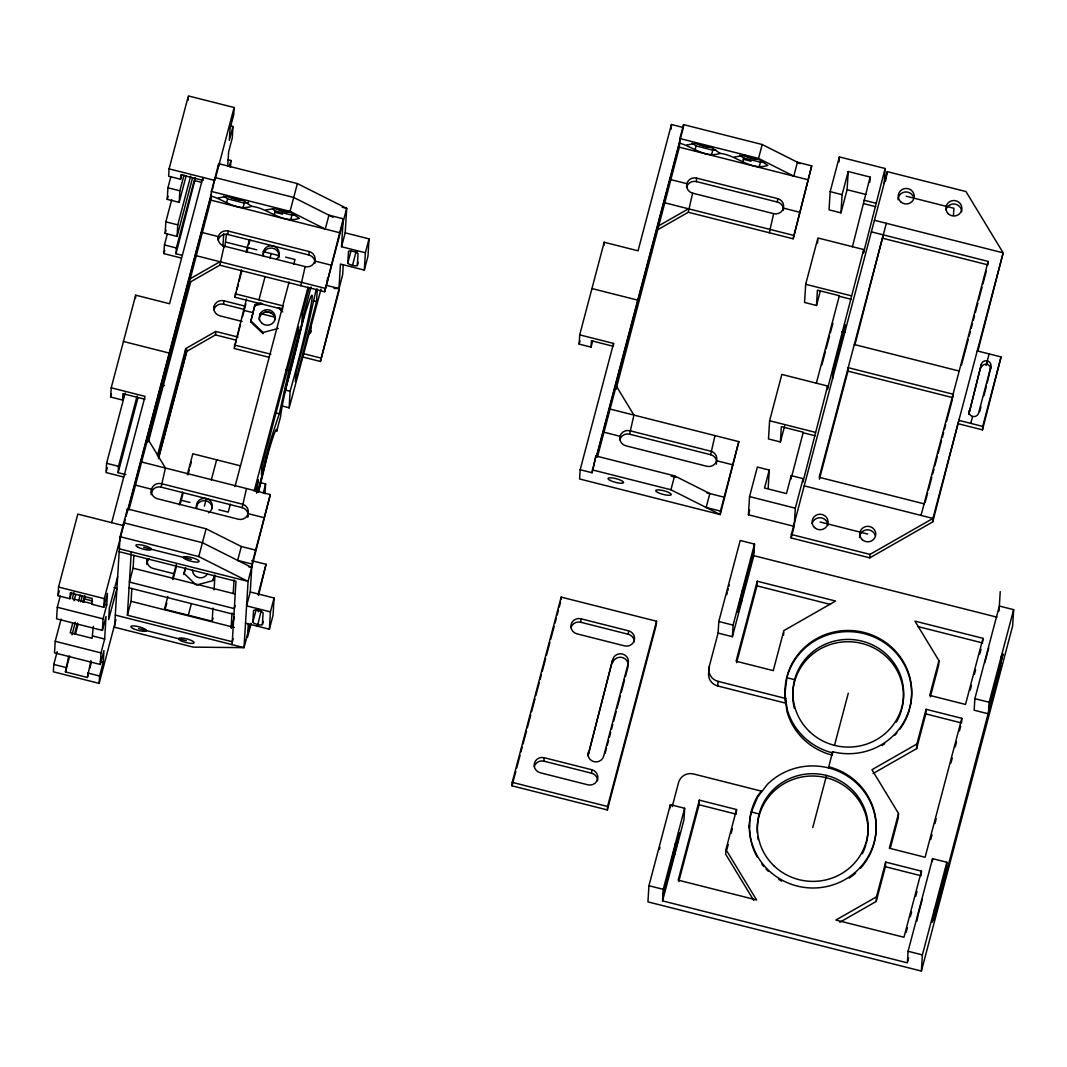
<?xml version="1.0" encoding="UTF-8"?>
<svg xmlns="http://www.w3.org/2000/svg" width="1067" height="1067" viewBox="0 0 1067 1067"><rect width="100%" height="100%" fill="white"/><g stroke="black" fill="none" stroke-linecap="round" stroke-linejoin="round"><path stroke-width="1.5" d="M57.151 651.737L53.803 664.421L53.35 671.797L99.124 683.373L115.956 619.7M61.086 619.113L55.217 641.307L54.51 652.871L100.285 664.448L103.952 650.55L103.246 662.114L99.578 675.998L99.124 683.373M60.232 596.16L57.298 607.256L56.591 618.82L102.365 630.397L106.033 616.499L104.659 639L100.992 652.897L100.285 664.448M71.596 592.385L69.929 598.72L58.005 595.706L58.538 587.037L77.811 514.107L123.585 525.684L125.226 519.509M88.214 674.304L87.374 677.465L65.447 671.917L68.648 656.338M69.929 598.72L70.275 592.945L92.202 598.494L91.855 604.269L103.779 607.283L107.447 593.399L106.74 604.949L103.072 618.847L102.365 630.397M83.893 602.148L84.907 596M87.374 677.465L90.922 660.633M72.689 623.315L70.195 632.758L92.122 638.306L93.322 626.342M125.172 393.043L106.593 463.305L106.033 472.548L123.759 477.029M124.252 393.67L122.572 400.058L110.648 397.044L111.208 387.801L135.696 295.172L169.546 303.735L202.943 177.429L202.757 180.51M103.779 607.283L104.299 598.627L119.917 539.582M125.959 474.655L118.13 472.668L118.517 466.319L137.083 396.057M122.572 400.058L122.958 393.696L144.885 399.245M255.64 550.145L241.329 546.517L206.104 528.805L127.44 508.906L120.091 536.688L114.556 627.223L193.22 647.122L244.023 647.656L250.198 624.288M135.509 298.253L135.696 295.172M123.585 525.684L123.759 522.79L202.437 542.703L251.759 567.497L248.558 566.684M127.266 511.787L127.44 508.906M233.099 638.666L232.286 641.747L127.386 615.219L131.268 551.839M127.386 615.219L131.068 601.321L131.855 588.451M235.127 605.536L234.313 608.617L129.414 582.075L133.095 568.191L133.882 555.32M151.101 494.701A8.002 7.776 3.5 0 1 161.09 487.126L165.438 468.026L147.726 438.844L147.513 442.312L210.839 200.116L211.373 191.446L218.708 163.664L297.386 183.577L346.695 208.372L345.201 232.833L341.533 246.73L365.367 252.759L364.314 270.098L340.466 264.056L338.759 291.998L320.393 361.46L302.921 357.032M181.27 258.014L163.905 253.626L164.438 244.957L167.372 233.86M192.46 178.202L177.069 236.421L165.145 233.393L165.852 221.843L171.72 199.649M186.218 175.615L179.149 202.357L167.226 199.342L167.932 187.792L170.867 176.695M229.832 125.639L232.993 126.439L229.312 140.324L230.019 128.774L233.7 114.876L234.14 107.514L188.379 95.937L169.093 168.866L168.639 176.242L180.563 179.256L181.817 174.495M147.086 562.416L147.299 558.961A8.002 7.776 3.5 0 0 153.061 568.444L173.721 573.673M151.354 492.687L151.567 489.22A8.002 7.776 3.5 0 1 161.304 483.658L242.356 504.171A8.002 7.776 3.5 0 1 248.118 513.654L264.203 517.722M182.27 255.333L176.002 253.746L176.362 247.971L194.808 178.202M177.069 236.421L177.776 224.857L190.66 176.082M179.149 202.357L179.856 190.806L184.017 175.081M180.563 179.256L180.83 174.775L202.77 180.323M188.099 100.351L188.285 97.404M176.002 253.746L195.461 177.922M237.968 337.079L215.721 331.45L185.751 348.576L185.551 352.043L215.507 334.918L236.167 340.146M212.413 189.713L215.041 177.562L293.705 197.462L333.157 217.308M218.708 163.664L218.535 166.559L234.14 107.514M244.49 306.002L223.83 300.774A8.002 7.776 3.5 0 0 214.094 306.336L213.88 309.803A8.002 7.776 3.5 0 1 223.617 304.242L244.276 309.47M215.507 334.918L215.721 331.45M189.806 282.315L219.775 265.19L224.11 246.09A8.002 7.776 3.5 0 1 218.362 236.607L202.263 232.539M227.724 166.345L228.605 151.887L232.286 137.99L232.993 126.439M222.936 246.424L223.723 233.553M224.79 246.824L226.511 234.14M230.499 167.092L230.912 160.49L227.751 159.69M223.617 304.242L223.83 300.774M228.098 231.046A8.002 7.776 3.5 0 0 218.362 236.607L218.148 240.075A8.002 7.776 3.5 0 1 227.885 234.513L228.098 231.046L309.15 251.545A8.002 7.776 3.5 0 1 314.898 261.028L314.765 263.349M167.852 596.413L164.478 609.19L212.16 621.247L212.96 608.07M214.067 589.931L214.974 575.1M235.1 293.772L282.782 305.829L282.568 309.297L234.887 297.24L241.435 269.818M246.464 299.08L234.113 348.456L269.071 357.298M231.112 627.889L232.019 612.978M233.246 593.092L234.046 579.848M255.04 304.535L250.678 321.901L255.04 304.535L261.068 302.908M232.113 644.641L235.98 581.262L119.171 551.706M252.826 313.791L252.892 312.631L243.503 310.257M247.864 513.094A8.002 7.776 3.5 0 0 242.142 507.639L246.49 488.539M247.904 517.122L248.051 514.801M250.758 320.74L263.056 332.504L262.989 333.651L251.799 322.968M248.304 623.982L247.491 637.226L251.158 623.341M245.517 623.195L269.364 629.223L270.418 611.884L246.584 605.856L250.252 591.972L251.959 564.03L270.324 494.568L141.604 461.998M252.852 622.114L253.559 610.551A4.922 1.134 14.8 0 1 258.401 610.604A4.922 1.134 14.8 0 1 263.096 612.965L262.389 624.528A4.922 1.134 14.8 0 1 257.547 624.475A4.922 1.134 14.8 0 1 252.852 622.114L256.12 609.764M264.989 493.768L265.59 483.911L260.815 482.711M257.44 626.209L261.228 610.577M258.321 611.764L258.507 608.87M251.759 560.682L266.07 564.296L258.507 595.546M270.324 494.568L248.077 581.395L244.023 647.656L115.303 615.085M250.252 591.972L274.099 598L273.032 615.326L269.364 629.223M321.02 289.09L289.13 408.074L290.077 391.296L291.464 386.441A63.38 2.841 -75.8 0 0 311.791 300.507A63.38 2.841 -75.8 0 0 298.707 336.625A63.38 2.841 -75.8 0 0 280.661 416.263L276.686 431.321A63.38 2.841 -75.8 0 0 257.721 492.007M300.827 285.689L305.162 266.603A8.002 7.776 3.5 0 0 314.898 261.028L330.997 265.109M314.938 262.482A8.002 7.776 3.5 0 0 308.937 255.013L309.15 251.545M310.497 333.077L310.644 330.77M316.232 289.144L306.496 332.664L295.919 372.663L295.372 381.679L316.526 301.681L317.299 289.024M320.393 361.46L342.654 274.632L343.241 264.843M219.775 265.19L324.661 291.731L343.241 218.802L328.943 215.174L325.262 229.072L290.037 211.359L211.373 191.446M327.236 282.622L327.529 277.793M341.533 246.73L343.241 218.802M347.802 262.975L348.509 251.425A4.922 1.134 14.8 0 1 353.35 251.479A4.922 1.134 14.8 0 1 358.045 253.839L357.338 265.39A4.922 1.134 14.8 0 1 352.497 265.35A4.922 1.134 14.8 0 1 347.802 262.975L351.07 250.638M345.201 232.833L369.049 238.875L367.982 256.2L364.314 270.098M512 785.819L512.2 782.351L561.175 597.107L656.538 621.234L656.325 624.702L607.35 809.946L512 785.819L515.828 771.321M534.207 766.733A8.002 7.776 3.5 0 1 543.943 761.171L544.157 757.703L591.838 769.76A8.002 7.776 3.5 0 1 597.587 779.243A8.002 7.776 3.5 0 1 587.85 784.819L540.182 772.748A8.002 7.776 3.5 0 1 534.42 763.265A8.002 7.776 3.5 0 1 544.157 757.703M561.042 599.427L561.175 597.107M592.745 340.733L591.065 347.122L579.141 344.108L579.701 334.865L604.189 242.249L638.039 250.812L671.436 124.506L683.36 127.52L596.173 457.25M579.701 334.865L613.552 343.427L580.168 469.733L579.594 478.976L720.252 514.561L738.817 441.631L610.097 409.061M591.065 347.122L591.451 340.76L613.378 346.322L613.552 343.427M570.938 627.809A8.002 7.776 3.5 0 1 580.675 622.234L580.888 618.767L628.57 630.837A8.002 7.776 3.5 0 1 634.318 640.32A8.002 7.776 3.5 0 1 624.582 645.882L576.914 633.825A8.002 7.776 3.5 0 1 571.152 624.342A8.002 7.776 3.5 0 1 580.888 618.767M604.002 245.33L604.189 242.249M580.168 469.733L592.078 472.748L595.933 455.969L674.597 475.869L709.822 493.581L706.154 507.479L720.452 511.093L720.252 514.561L670.93 489.766L592.252 469.867M595.933 455.969L592.078 472.748M612.711 659.553L588.01 755.636L612.711 659.553A8.002 7.776 3.5 0 1 622.448 653.991A8.002 7.776 3.5 0 1 628.196 663.474L628.063 665.781M597.627 780.697A8.002 7.776 3.5 0 0 591.625 773.228L591.838 769.76M616.006 389.375L616.219 385.907L633.931 415.09L629.583 434.189A8.002 7.776 3.5 0 0 619.847 439.751L620.06 436.296A8.002 7.776 3.5 0 1 629.797 430.721L710.849 451.234A8.002 7.776 3.5 0 1 716.611 460.717L716.397 464.185M607.35 809.946L607.563 806.479L656.538 621.234M634.358 641.774A8.002 7.776 3.5 0 0 628.356 634.305L628.57 630.837M616.433 387.774L679.332 147.179L679.866 138.523L683.534 124.626L762.198 144.525L800.25 163.664M671.156 129.12L671.436 124.506M683.36 127.52L683.534 124.626M658.299 229.378L688.268 212.253L692.603 193.154A8.002 7.776 3.5 0 1 686.855 183.671L670.756 179.603M946.149 873.833L946.856 862.269L932.558 858.655L908.07 951.271L907.363 962.834L662.54 900.881L683.96 819.843L684.667 808.293L670.369 804.665L648.936 885.717L647.949 901.882L921.381 971.063L1012.663 625.836L1013.65 609.657L999.352 606.043L1000.232 591.598M696.591 178.109A8.002 7.776 3.5 0 0 686.855 183.671L686.641 187.138A8.002 7.776 3.5 0 1 696.378 181.577L696.591 178.109L777.643 198.622A8.002 7.776 3.5 0 1 783.405 208.105L783.258 210.412M662.54 900.881L663.247 889.331L684.667 808.293M670.169 807.972L670.369 804.665M674.784 854.574L674.918 852.293M675.344 845.291L675.491 843.023M716.357 460.157A8.002 7.776 3.5 0 0 710.635 454.702L714.983 435.603M699.058 804.758L699.352 800.143L736.537 809.546L736.257 814.174L699.058 804.758L678.759 881.569M718.091 633.064L732.389 636.692L753.809 555.654L754.516 544.09L740.218 540.476L718.798 621.514L718.091 633.064L709.182 666.755L708.901 671.383A12.311 11.964 3.5 0 0 717.758 685.974L785.565 703.126L784.965 692.523A63.38 61.606 3.5 0 1 853.213 630.677A63.38 61.606 3.5 0 1 910.871 702.366A63.38 61.606 3.5 0 1 832.58 751.715L828.526 767.92M717.758 685.974L718.038 681.36A12.311 11.964 3.5 0 1 709.182 666.755M732.389 636.692L733.096 625.129L754.516 544.09M736.537 809.546L725.96 849.545L725.68 854.174L753.729 900.388M741.565 601.961L741.712 599.681M742.139 592.678L742.272 590.398M958.646 423.839L982.494 429.868L982.707 426.4L958.86 420.371L932.731 521.896L869.805 557.854L791.14 537.955L794.208 526.378L748.434 514.801L749.541 496.595L757.357 467.053L769.267 470.08L768.16 488.273M769.32 232.766L773.655 213.667A8.002 7.776 3.5 0 0 783.405 208.105L799.49 212.173M783.431 209.559A8.002 7.776 3.5 0 0 777.43 202.076L777.643 198.622M736.643 662.634L756.943 585.836L757.223 581.222L835.594 601.041L783.845 630.624L773.268 670.623L736.083 661.22L757.223 581.222M820.283 291.118L816.482 305.482L804.571 302.468L805.678 284.275L817.922 237.968L863.696 249.545L827.405 389.482L827.605 386.027L781.844 374.437L769.6 420.745L768.48 438.95L780.404 441.965L784.632 426M780.404 441.965L781.337 426.653L803.278 432.202L791.834 475.895M688.268 212.253L793.154 238.795L811.734 165.865L797.436 162.251L793.755 176.135L758.53 158.423L679.866 138.523M761.291 792.288L761.358 791.127L693.55 773.975A12.311 11.964 3.5 0 0 678.572 782.538L672.21 806.599M790.994 479.096L791.207 475.629L803.131 478.643L802.918 482.111L827.605 386.027M811.734 165.865L793.154 238.795M783.565 635.252L783.752 632.171M791.14 537.955L791.354 534.487L887.277 171.654L965.955 191.553L1003.153 252.852L977.865 351.163M794.208 526.378L795.315 508.185L803.131 478.643M817.615 242.929L817.829 239.622M816.482 305.482L817.429 290.171L839.356 295.719L816.335 383.253M884.223 183.231L885.117 168.506L839.356 156.916L830.166 191.647L829.059 209.852L840.969 212.867L847.091 189.713L848.212 171.507L870.138 177.069L869.832 182.03M839.049 161.877L839.356 156.916M840.969 212.867L842.09 194.674L848.212 171.507M832.513 378.825L832.98 371.023L845.224 324.715L844.757 332.517L841.77 331.757M847.958 371.129L848.172 367.662L953.071 394.203L952.858 397.671L847.958 371.129L819.403 479.176M852.413 246.797L870.138 177.069M832.58 751.715L832.367 755.183A63.38 61.606 3.5 0 1 787.086 711.916L785.192 698.978M863.696 249.545L863.483 253.012L885.117 168.506M854.92 344.801L883.289 234.873M887.277 171.654L885.543 180.91M869.805 557.854L870.018 554.387L932.945 518.429L1003.153 252.852L874.42 220.282M839.809 922.261L876.207 901.455L876.487 896.84L885.677 862.109L921.435 871.152L921.141 875.78M876.207 901.455L885.383 866.724L885.677 862.109M926.076 709.288L925.796 713.903L961.554 722.959L961.834 718.331L926.076 709.288L916.886 744.019L871.952 769.707L898.521 813.481L898.241 818.109L890.318 848.105M873.073 773.522L916.606 748.634L916.886 744.019M932.731 521.896L932.945 518.429L804.211 485.858M953.471 215.201L953.898 208.278L906.216 196.208M982.8 641.414L982.987 638.333L914.926 621.114L938.933 660.66L938.653 665.288L930.304 696.858M921.381 971.063L922.381 954.898L946.856 862.269M932.385 861.549L932.558 858.655M934.052 917.86L933.918 920.141L1000.833 665.248M934.479 910.858L934.612 908.577M981.32 364.3L968.863 414.076L981.32 364.3A4.922 4.788 3.5 0 1 987.308 360.873A4.922 4.788 3.5 0 1 990.856 366.715L987.268 382.946M988.029 263.722L988.175 261.415L871.366 231.859M987.095 364.34L987.308 360.873M999.352 606.043L974.865 698.658L974.158 710.209L988.455 713.836L989.162 702.273L1013.65 609.657M977.225 350.91L1001.073 356.938L982.494 429.868M999.045 610.991L999.246 607.683M1001.273 658.246L1001.406 655.965M910.044 707.221A63.38 61.606 3.5 0 0 863.243 633.425A63.38 61.606 3.5 0 0 786.886 677.718L784.899 693.67L787.233 709.608A63.38 61.606 3.5 0 0 832.513 752.862M670.85 865.004L673.21 853.4L679.426 832.593L677.065 844.197L662.887 895.106M746.206 579.968L739.564 607.79L737.644 612.391L739.991 600.788L754.169 549.865M916.86 921.141L918.033 915.339M279.287 413.769L288.997 370.369L298.186 335.638L298.72 326.969L261.989 465.906L261.455 474.562L270.631 439.831L279.287 413.769L276.113 412.969M659.513 849.172L659.94 847.318M265.59 483.911L264.123 489.873A63.38 2.841 -75.8 0 1 263.309 493.074M726.72 594.692L727.214 592.692M58.005 595.706L59.259 590.945M110.648 397.044L111.488 393.843M167.226 199.342L168.066 196.181M165.145 233.393L165.985 230.232M73.943 592.412L72.276 598.694L92.642 603.855M106.447 470.947L107.3 467.759M163.905 253.626L164.745 250.452M74.063 600.814L75.73 594.519M78.518 601.281L80.172 594.986M71.982 634.865L75.317 622.274M80.719 601.828L82.386 595.533M74.53 634.145L77.464 623.048M82.906 602.428L84.586 596.093M65.447 671.917L69.635 656.058M75.504 633.865L78.024 624.355M118.13 472.668L137.963 397.618M111.675 522.67L145.059 396.364L111.208 387.801M120.318 538.035L123.185 527.231M126.039 516.428L211.186 194.341M215.267 178.909L218.121 168.106M128.427 508.692L211.079 196.075C224.403 199.742 236.674 211.426 251.612 206.331C268.244 208.038 281.635 224.07 299.293 218.388L291.158 212.773L274.472 208.558L265.91 209.946M128.947 509.853L147.726 438.844M148.66 440.818L190.686 281.848M89.895 667.955L91.148 663.194M117.637 576.82L109.367 608.083L108.661 619.634L116.93 588.384L113.956 587.624M229.272 166.665L230.912 160.49M157.409 455.769L185.751 348.576M158.396 457.836L186.938 349.869M158.53 458.663L186.925 351.243M226.364 203.504L227.591 198.862L223.523 196.061M243.049 207.718L244.276 203.09L248.558 202.397M179.296 504.864L182.67 492.1M187.312 474.535L192.807 453.768L240.475 465.839M246.077 252.252L249.465 239.475M180.35 503.544L182.884 493.968M187.952 474.802L189.219 470.013M190.059 466.812L191.326 462.024M234.887 297.24L236.154 292.451M237.007 289.25L238.274 284.462M239.115 281.275L241.649 271.685M246.717 252.519L247.984 247.731M248.824 244.543L250.091 239.755M172.494 578.847L176.295 564.47M165.105 609.47L166.785 603.122M173.081 579.288L176.442 566.577M234.527 346.868L236.207 340.506M237.047 337.332L240.408 324.621M242.516 316.672L245.877 303.962M274.046 215.561L275.273 210.933L272.552 209.052M185.391 567.951L183.964 573.352L195.154 584.049M183.897 574.513L185.685 567.764M204.397 506.105L206.384 498.582M211.306 479.963L216.641 459.797M258.948 299.8L265.096 276.526M269.991 258.014L271.191 253.493M119.344 548.825L248.077 581.395L198.755 556.587L206.104 528.805M290.037 211.359L297.386 183.577M290.731 219.789L291.958 215.147L294.812 214.694M188.312 615.219L191.246 604.122M230.352 504.157L228.231 512.147L218.855 509.773M234.993 486.592L289.117 281.875M293.758 264.309L295.025 259.521L285.636 257.147M214.294 575.273L212.867 580.675L196.275 585.116M213.16 580.475L213.867 577.767M212.16 621.247L213 618.06M247.371 516.708L248.224 513.494M254.173 491.02L308.083 287.09M314.458 263.002L315.298 259.788M255.4 490.807L258.307 479.79L256.533 493.194M309.043 287.89L302.388 313.084L301.854 321.741L311.044 287.01M241.329 546.517L237.661 560.415L251.959 564.03M231.432 627.943L234.38 616.793M324.661 291.731L346.695 208.372L342.227 207.238M258.134 594.292L266.07 564.296M352.497 265.35L356.165 251.452A4.922 1.134 14.8 0 0 357.405 251.719M262.389 624.528L263.202 621.434M357.338 265.39L358.152 262.309M270.418 611.884L274.099 598M365.367 252.759L369.049 238.875M579.141 344.108L579.981 340.906M596.506 457.37L679.572 143.138C692.896 146.806 705.167 158.49 720.105 153.395C736.737 155.102 750.128 171.133 767.787 165.452L759.651 159.85L742.965 155.622L734.403 157.009M597.44 456.916L616.219 385.907M516.681 768.093L520.082 755.209M520.936 751.982L522.216 747.153M523.07 743.939L526.471 731.042M527.325 727.827L530.726 714.943M531.579 711.716L534.994 698.832M535.847 695.617L539.248 682.72M540.102 679.506L541.382 674.677M542.236 671.45L545.637 658.566M546.491 655.338L549.892 642.454M550.745 639.24L554.16 626.342M555 623.128L556.28 618.3M557.134 615.072L558.414 610.244M559.268 607.016L560.548 602.188M694.857 150.567L696.084 145.939L692.016 143.125M711.542 154.782L712.769 150.154L715.624 149.687M742.539 162.624L743.766 157.996L739.698 155.195M670.93 489.766L674.597 475.869M758.53 158.423L762.198 144.525M759.224 166.852L760.451 162.224L763.305 161.757M628.196 663.474L603.709 756.09A8.002 7.776 3.5 0 1 593.972 761.665A8.002 7.776 3.5 0 1 588.224 752.168M605.189 753.169L606.456 748.38M607.296 745.193L608.563 740.391M609.417 737.204L610.684 732.415M611.524 729.214L612.791 724.426M613.632 721.239L616.166 711.649M617.006 708.461L620.394 695.684M621.234 692.496L624.608 679.719M625.462 676.518L627.983 666.942M720.452 511.093L738.817 441.631M748.434 514.801L749.661 510.133M769.267 470.08L764.519 488.032L786.459 493.581L791.207 475.629M699.352 800.143L678.199 880.142L756.57 899.974L725.96 849.545M821.91 364.807L825.284 352.043M826.138 348.842L829.512 336.065M830.353 332.877L832.887 323.301M886.344 223.296L819.189 477.296L924.075 503.837M726.947 849.372L728.214 844.571M731.175 833.367L732.442 828.579M812.761 827.539L826.538 775.442M834.501 745.34L848.278 693.243M921.021 515.414L988.175 261.415M925.129 502.544L927.65 493.007M928.49 489.833L931.851 477.122M932.691 473.935L933.945 469.173M934.785 465.999L937.306 456.463M938.146 453.288L941.507 440.578M942.348 437.39L943.615 432.628M944.455 429.454L945.709 424.679M946.549 421.505L952.431 399.258M961.5 364.981L968.222 339.559M969.063 336.385L970.316 331.61M971.157 328.436L972.424 323.674M973.264 320.487L974.518 315.725M975.358 312.551L977.879 303.015M978.719 299.84L982.08 287.13M982.92 283.942L986.281 271.231M970.783 423.386L972.624 416.45A4.922 4.788 3.5 0 0 978.612 413.022L990.856 366.715M986.095 365.501L989.149 353.924M979.666 411.702L980.933 406.9M983.894 395.724L986.428 386.147M982.707 426.4L1001.073 356.938M898.521 813.481L889.344 848.212L925.102 857.268L961.834 718.331M938.933 660.66L929.744 695.391L965.502 704.447L982.987 638.333M916.606 748.634L925.796 713.903M921.435 871.152L903.949 937.266L835.888 920.047L876.487 896.84M906.163 932.438L907.417 927.716M910.324 916.7L911.578 911.978M915.739 896.24L916.98 891.519M930.731 839.529L931.998 834.741M934.945 823.564L936.212 818.762M950.99 762.878L952.257 758.09M955.218 746.913L956.485 742.112M959.433 730.935L960.7 726.147M970.21 690.176L971.463 685.454M974.371 674.437L975.625 669.716M979.786 653.978L981.04 649.256M918.42 913.872L922.315 899.134M984.828 662.727L988.722 647.989M907.79 961.234L908.631 958.033M934.265 914.366L946.509 868.058M988.816 708.048L1001.059 661.74M727.734 590.678L728.241 588.797M284.529 392.763L286.703 385.24A63.38 2.841 -75.8 0 0 303.948 315.632M729.108 585.916L729.401 585.103M749.394 827.965A63.38 61.606 3.5 0 1 751.381 812.014L757.557 797.102L767.493 784.285A63.38 61.606 3.5 0 1 850.826 778.403A63.38 61.606 3.5 0 1 867.978 857.975M761.358 791.127L757.623 795.955A63.38 61.606 3.5 0 0 786.659 882.409A63.38 61.606 3.5 0 0 872.619 847.051A63.38 61.606 3.5 0 0 828.606 766.76M190.019 278.847L219.989 261.722M658.512 225.911L688.482 208.785M254.96 305.682L262.509 303.668M263.056 332.504L278.14 328.463M218.242 197.888L226.791 196.488L243.476 200.716L251.612 206.331M686.735 144.952L695.284 143.565L711.969 147.779L720.105 153.395M334.064 288.477L338.973 288.53L326.182 285.289M696.084 145.939L712.769 150.154M743.766 157.996L760.451 162.224M743.352 159.276L751.088 161.237M679.332 147.179L808.066 179.763M847.091 189.713L865.897 194.474M830.166 191.647L842.09 194.674M864.017 200.223L875.94 203.237M863.803 203.677L875.727 206.705M696.378 181.577L777.43 202.076M883.076 238.341L987.962 264.883M692.603 193.154L773.655 213.667M664.634 202.757L793.368 235.327M805.678 284.275L851.453 295.852M839.316 296.306L851.239 299.32M169.093 168.866L214.867 180.443M854.294 344.508L959.193 371.049M195.288 180.803L201.556 182.39M591.945 288.557L637.719 300.134M227.591 198.862L244.276 203.09M275.273 210.933L291.958 215.147M274.859 212.213L282.595 214.174M167.932 187.792L179.856 190.806M210.839 200.116L339.573 232.686M227.885 234.513L308.937 255.013M165.852 221.843L177.776 224.857M247.344 247.464L256.734 249.838M226.017 242.196L248.611 247.904M263.136 251.585L279.261 255.667M224.11 246.09L305.162 266.603M164.438 244.957L176.362 247.971M196.141 255.693L324.875 288.263M313.338 300.881L316.526 301.681M769.6 420.745L815.375 432.335M803.238 432.775L815.161 435.803M265.149 311.231L271.511 312.831M260.175 313.485L274.472 317.112M242.102 321.447L219.855 315.819A8.002 7.776 3.5 0 1 214.094 306.336M629.583 434.189L710.635 454.702M303.121 353.564L320.607 357.992M603.975 432.215L620.06 436.296A8.002 7.776 3.5 0 0 625.822 445.779L706.874 466.279A8.002 7.776 3.5 0 0 716.611 460.717L732.696 464.785M234.327 344.988L270.871 354.244M285.823 369.569L288.997 370.369M671.17 476.149L675.718 477.296M749.541 496.595L795.315 508.185M123.452 341.48L169.226 353.07M706.607 492.767L724.133 497.209M820.083 522.003L867.764 534.06M285.302 390.082L290.077 391.296M791.354 534.487L870.018 554.387M282.715 406.114L289.064 407.727M161.41 384.814L164.545 385.6M753.809 555.654L997.031 617.179M756.943 585.836L830.513 604.456M917.807 626.542L982.694 642.961M106.593 463.305L118.517 466.319M718.798 621.514L733.096 625.129M161.09 487.126L242.142 507.639M135.482 485.152L151.567 489.22A8.002 7.776 3.5 0 0 157.329 498.716L238.381 519.216A8.002 7.776 3.5 0 0 248.118 513.654M974.865 698.658L989.162 702.273M180.563 500.076L189.953 502.45M580.675 622.234L628.356 634.305M786.886 677.718L794.635 679.679M718.038 681.36L785.846 698.512M120.091 536.688L198.755 556.587M143.645 547.344L191.326 559.401M133.095 568.191L234.753 593.906M129.067 587.864L233.953 614.392M131.068 601.321L234.34 627.449M58.538 587.037L104.299 598.627M84.733 598.987L92.562 600.961M103.766 604.189L106.74 604.949M57.298 607.256L103.072 618.847M138.67 628.623L186.352 640.693M92.736 635.985L104.659 639M751.381 812.014L759.13 813.974M543.943 761.171L591.625 773.228M55.217 641.307L100.992 652.897M100.271 661.353L103.246 662.114M885.383 866.724L919.594 875.38M53.803 664.421L65.714 667.435M87.654 672.984L99.578 675.998M512.2 782.351L607.563 806.479M648.936 885.717L663.247 889.331M908.07 951.271L922.381 954.898M279.461 307.563L281.701 309.71M278.274 307.656L282.755 311.924M812.134 523.497A8.002 7.776 3.5 0 1 827.872 525.404M859.562 537.581A8.002 7.776 3.5 0 1 875.26 535.461M898.014 199.729A8.002 7.776 3.5 0 1 913.712 197.608M945.936 209.786A8.002 7.776 3.5 0 1 961.687 211.679M981.106 367.768A4.922 4.788 3.5 0 1 990.803 368.942M972.624 416.45A4.922 4.788 3.5 0 1 969.076 410.608M758.97 159.236A8.002 1.841 14.8 0 1 751.195 158.209A8.002 1.841 14.8 0 1 744.806 155.195M712.089 146.926A8.002 1.841 14.8 0 1 705.54 146.659A8.002 1.841 14.8 0 1 697.871 143.778M867.151 859.362A63.38 61.606 3.5 0 1 860.295 868.458M855.681 873.033A63.38 61.606 3.5 0 1 849.199 878.088M781.658 881.115A63.38 61.606 3.5 0 1 778.817 879.461M768.427 871.406A63.38 61.606 3.5 0 1 766.119 869.098M763.932 866.657A63.38 61.606 3.5 0 1 761.878 864.097M757.397 857.334A63.38 61.606 3.5 0 1 751.728 843.904M751.301 842.356A63.38 61.606 3.5 0 1 749.434 829.566M909.658 708.781A63.38 61.606 3.5 0 1 899.934 729.108M896.88 732.949A63.38 61.606 3.5 0 1 894.693 735.35M884.703 743.792A63.38 61.606 3.5 0 1 881.942 745.566M865.844 844.917A55.377 53.83 3.5 0 1 862.363 853.693M758.197 839.582A55.377 53.83 3.5 0 1 757.69 836.475M757.37 833.34A55.377 53.83 3.5 0 1 817.682 776.256A55.377 53.83 3.5 0 1 866.257 843.423M901.348 710.622A55.377 53.83 3.5 0 1 896.373 722.146M794.382 708.355A55.377 53.83 3.5 0 1 848.358 641.72A55.377 53.83 3.5 0 1 901.762 709.128M749.234 828.232A63.38 61.606 3.5 0 1 749.461 825.004M612.498 663.02A8.002 7.776 3.5 0 1 628.236 664.928M196.688 508.172A8.002 7.776 3.5 0 1 201.583 498.822A8.002 7.776 3.5 0 1 211.613 502.77A8.002 7.776 3.5 0 1 208.465 512.814M196.261 508.479A8.002 7.776 3.5 0 1 204.17 500.65A8.002 7.776 3.5 0 1 212.253 508.372M263.482 255.56A8.002 7.776 3.5 0 1 273.179 245.97A8.002 7.776 3.5 0 1 276.9 258.948M268.764 448.407A63.38 2.841 -75.8 0 1 263.256 472.801L259.361 488.673A63.38 2.841 -75.8 0 1 258.547 491.874M301.934 322.808A55.377 2.481 -75.8 0 1 284.462 391.469M266.763 455.529A55.377 2.481 -75.8 0 1 265.336 462.091M264.989 463.598A55.377 2.481 -75.8 0 1 258.161 491.914M259.134 319.807A8.002 7.776 3.5 0 1 267.057 311.977A8.002 7.776 3.5 0 1 275.126 319.7M207.451 573.899A8.002 7.776 3.5 0 1 192.487 570.125M263.042 255.853A8.002 7.776 3.5 0 1 272.005 248.091A8.002 7.776 3.5 0 1 278.794 257.761M310.59 326.742A8.002 7.776 3.5 0 1 308.603 334.264M310.39 330.21A8.002 7.776 3.5 0 1 310.684 332.224M146.846 564.43A8.002 7.776 3.5 0 1 149.127 558.921M291.278 211.92A8.002 1.841 14.8 0 1 284.716 211.653A8.002 1.841 14.8 0 1 277.06 208.785M242.796 200.116A8.002 1.841 14.8 0 1 229.378 196.715M259.988 610.231A4.922 1.134 14.8 0 1 258.841 609.817M932.371 921.141L932.318 922.115L936.212 906.603L932.371 921.141M999.165 668.529L999.099 669.502L1003.007 653.991L999.165 668.529M862.176 539.595A8.002 7.776 3.5 0 0 875.514 536.021A8.002 7.776 3.5 0 0 865.617 526.565A8.002 7.776 3.5 0 0 862.176 539.595M814.494 527.538A8.002 7.776 3.5 0 0 827.832 523.95A8.002 7.776 3.5 0 0 817.936 514.494A8.002 7.776 3.5 0 0 814.494 527.538M948.31 213.813A8.002 7.776 3.5 0 0 961.647 210.239A8.002 7.776 3.5 0 0 951.751 200.783A8.002 7.776 3.5 0 0 948.31 213.813M900.628 201.743A8.002 7.776 3.5 0 0 913.966 198.169A8.002 7.776 3.5 0 0 904.069 188.712A8.002 7.776 3.5 0 0 900.628 201.743M610.257 480.457A8.002 1.841 14.8 0 0 623.275 482.898A8.002 1.841 14.8 0 0 613.925 478.189A8.002 1.841 14.8 0 0 610.257 480.457M657.939 492.527A8.002 1.841 14.8 0 0 670.943 494.955A8.002 1.841 14.8 0 0 661.593 490.26A8.002 1.841 14.8 0 0 657.939 492.527M774.015 865.871A55.377 53.83 3.5 0 0 866.404 841.116A55.377 53.83 3.5 0 0 797.876 775.642A55.377 53.83 3.5 0 0 774.015 865.871M809.52 731.575A55.377 53.83 3.5 0 0 901.908 706.821A55.377 53.83 3.5 0 0 833.38 641.347A55.377 53.83 3.5 0 0 809.52 731.575M261.682 322.981A8.002 7.776 3.5 0 0 275.019 319.406A8.002 7.776 3.5 0 0 265.123 309.95A8.002 7.776 3.5 0 0 261.682 322.981M180.79 640.627A8.002 1.841 14.8 0 0 193.807 643.068A8.002 1.841 14.8 0 0 184.458 638.373A8.002 1.841 14.8 0 0 180.79 640.627M133.122 628.57A8.002 1.841 14.8 0 0 146.126 631.01A8.002 1.841 14.8 0 0 136.776 626.302A8.002 1.841 14.8 0 0 133.122 628.57M185.765 559.348A8.002 1.841 14.8 0 0 198.782 561.789A8.002 1.841 14.8 0 0 189.433 557.081A8.002 1.841 14.8 0 0 185.765 559.348M138.083 547.278A8.002 1.841 14.8 0 0 151.101 549.718A8.002 1.841 14.8 0 0 141.751 545.024A8.002 1.841 14.8 0 0 138.083 547.278"/></g></svg>
